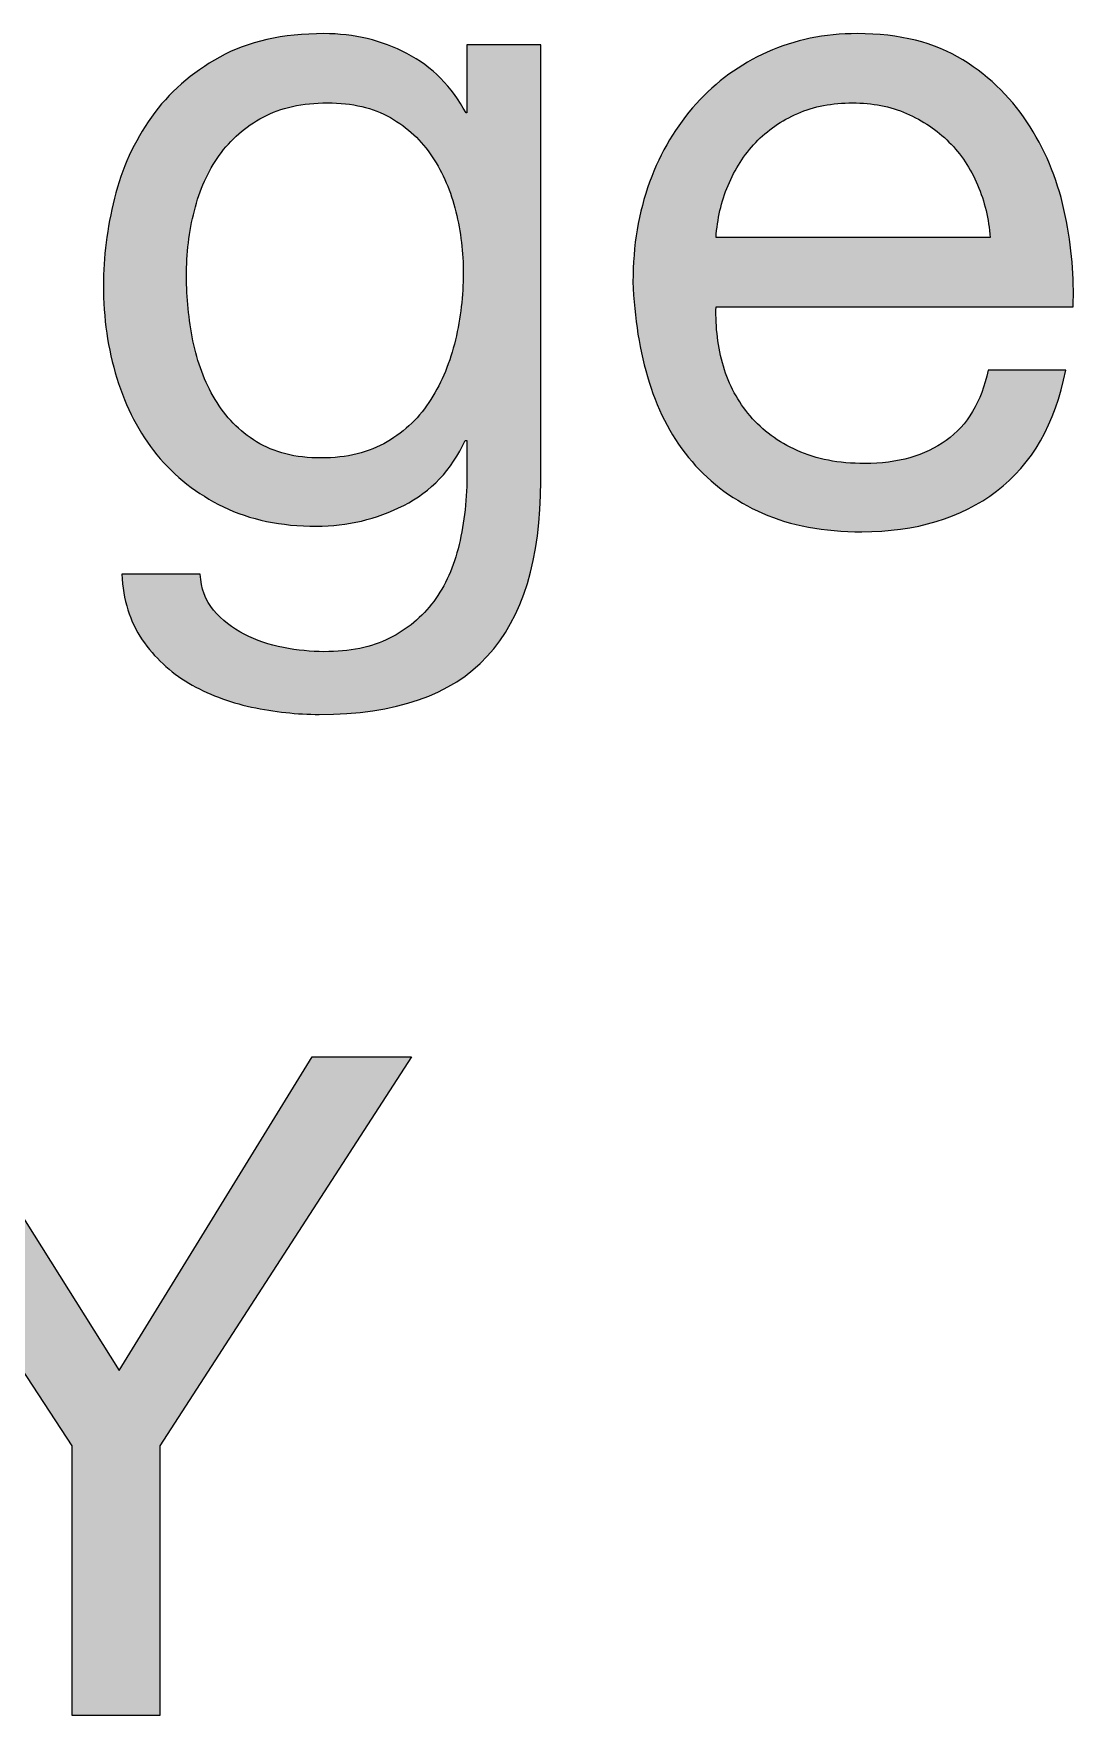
# Paper-space layout 'A0mask (portrait)' of a CAD drawing. Extents: x 0 to 810, y 0 to 1153.
# Drawn here: x 681.11 to 685.76, y 59.21 to 66.72 of the extents above; entities that cross this region are included whole.
import ezdxf
from ezdxf.enums import TextEntityAlignment as Align

# ---------------------------------------------------------------- set-up
doc = ezdxf.new("R2010")
doc.units = 0
doc.layers.get('0').update_dxf_attribs({"linetype": 'CONTINUOUS'})
doc.layers.get('Defpoints').update_dxf_attribs({"linetype": 'CONTINUOUS'})
doc.layers.add('JPP_Mask', color=7, linetype='CONTINUOUS')
doc.styles.add('JPP', font='arial.ttf')

# ---------------------------------------------------------------- blocks, each defined once
blk = doc.blocks.new('A0mask (portrait)')
at = {"true_color": 0x004a91}
h = blk.add_hatch(color=154, dxfattribs=at)
edge = h.paths.add_edge_path(flags=16)
edge.add_spline(control_points=[(682.6867, 64.8976), (682.7676, 64.9456), (682.833, 65.0088), (682.8822, 65.0872), (682.9319, 65.1653), (682.9683, 65.254), (682.9915, 65.3527), (683.0147, 65.4517), (683.0266, 65.5506), (683.0266, 65.6495), (683.0266, 65.7428), (683.0157, 65.8348), (682.9934, 65.9255), (682.9717, 66.0161), (682.9366, 66.0978), (682.8883, 66.1707), (682.8405, 66.2433), (682.778, 66.3018), (682.7009, 66.3458), (682.6242, 66.3896), (682.5305, 66.4116), (682.4207, 66.4116), (682.308, 66.4116), (682.2119, 66.3903), (682.1324, 66.3477), (682.0529, 66.3051), (681.9875, 66.2483), (681.9369, 66.1768), (681.8858, 66.1054), (681.8488, 66.023), (681.8257, 65.9295), (681.802, 65.8363), (681.7906, 65.7387), (681.7906, 65.6372), (681.7906, 65.5409), (681.8001, 65.4448), (681.8195, 65.3487), (681.8384, 65.2526), (681.8716, 65.1653), (681.9184, 65.0872), (681.9648, 65.0088), (682.0268, 64.9456), (682.1035, 64.8976), (682.1807, 64.8495), (682.2768, 64.8254), (682.3918, 64.8254), (682.5073, 64.8254), (682.6057, 64.8495), (682.6867, 64.8976)], knot_values=[0, 0, 0, 0, 1, 1, 1, 2, 2, 2, 3, 3, 3, 4, 4, 4, 5, 5, 5, 6, 6, 6, 7, 7, 7, 8, 8, 8, 9, 9, 9, 10, 10, 10, 11, 11, 11, 12, 12, 12, 13, 13, 13, 14, 14, 14, 15, 15, 15, 16, 16, 16, 16], degree=3, periodic=0)
edge = h.paths.add_edge_path()
edge.add_spline(control_points=[(683.1335, 63.9395), (682.9745, 63.7665), (682.7246, 63.6801), (682.3837, 63.6801), (682.2848, 63.6801), (682.184, 63.691), (682.0808, 63.713), (681.9781, 63.735), (681.8843, 63.7708), (681.8006, 63.8202), (681.7168, 63.8695), (681.6477, 63.9341), (681.5928, 64.0138), (681.5378, 64.0936), (681.5076, 64.1909), (681.5019, 64.3064), (681.5019, 64.3064), (681.8522, 64.3064), (681.8522, 64.3064), (681.855, 64.2432), (681.8749, 64.1897), (681.9118, 64.1457), (681.9492, 64.1016), (681.9946, 64.0659), (682.0481, 64.0384), (682.1016, 64.011), (682.1598, 63.9911), (682.2233, 63.9788), (682.2862, 63.9665), (682.3468, 63.9601), (682.4046, 63.9601), (682.5196, 63.9601), (682.6171, 63.9802), (682.6971, 64.02), (682.7766, 64.0597), (682.8424, 64.1147), (682.8945, 64.1847), (682.947, 64.2548), (682.9844, 64.3393), (683.0081, 64.4382), (683.0313, 64.5371), (683.0431, 64.6455), (683.0431, 64.7636), (683.0431, 64.7636), (683.0431, 64.9037), (683.0431, 64.9037), (683.0431, 64.9037), (683.0346, 64.9037), (683.0346, 64.9037), (682.9745, 64.7719), (682.8831, 64.6751), (682.7605, 64.6133), (682.6384, 64.5516), (682.5087, 64.5206), (682.3714, 64.5206), (682.2119, 64.5206), (682.0732, 64.5494), (681.9554, 64.6072), (681.837, 64.6647), (681.7381, 64.7423), (681.6586, 64.8398), (681.579, 64.9374), (681.5194, 65.0514), (681.4796, 65.1818), (681.4394, 65.3123), (681.4195, 65.4502), (681.4195, 65.5958), (681.4195, 65.7222), (681.4361, 65.8519), (681.4692, 65.9854), (681.5019, 66.1184), (681.5568, 66.2393), (681.6339, 66.3477), (681.7106, 66.4564), (681.8124, 66.5456), (681.9388, 66.6156), (682.0652, 66.6857), (682.2204, 66.7207), (682.4046, 66.7207), (682.539, 66.7207), (682.6625, 66.6911), (682.7752, 66.6322), (682.8879, 66.573), (682.9754, 66.4845), (683.0389, 66.3664), (683.0389, 66.3664), (683.0431, 66.3664), (683.0431, 66.3664), (683.0431, 66.3664), (683.0431, 66.6713), (683.0431, 66.6713), (683.0431, 66.6713), (683.3726, 66.6713), (683.3726, 66.6713), (683.3726, 66.6713), (683.3726, 64.7224), (683.3726, 64.7224), (683.3726, 64.3736), (683.2931, 64.1128), (683.1335, 63.9395)], knot_values=[0, 0, 0, 0, 1, 1, 1, 2, 2, 2, 3, 3, 3, 4, 4, 4, 5, 5, 5, 6, 6, 6, 7, 7, 7, 8, 8, 8, 9, 9, 9, 10, 10, 10, 11, 11, 11, 12, 12, 12, 13, 13, 13, 14, 14, 14, 15, 15, 15, 16, 16, 16, 17, 17, 17, 18, 18, 18, 19, 19, 19, 20, 20, 20, 21, 21, 21, 22, 22, 22, 23, 23, 23, 24, 24, 24, 25, 25, 25, 26, 26, 26, 27, 27, 27, 28, 28, 28, 29, 29, 29, 30, 30, 30, 31, 31, 31, 32, 32, 32, 33, 33, 33, 33], degree=3, periodic=0)
h = blk.add_hatch(color=154, dxfattribs=at)
edge = h.paths.add_edge_path()
edge.add_spline(control_points=[(684.1555, 65.5011), (684.1555, 65.5011), (685.7498, 65.5011), (685.7498, 65.5011), (685.7555, 65.6301), (685.7436, 65.7662), (685.7148, 65.9089)], knot_values=[12, 12, 12, 12, 13, 13, 13, 14, 14, 14, 14], degree=3, periodic=0)
edge.add_spline(control_points=[(685.7148, 65.9089), (685.6859, 66.0519), (685.6338, 66.1837), (685.5581, 66.3046)], knot_values=[11, 11, 11, 11, 12, 12, 12, 12], degree=3, periodic=0)
edge.add_spline(control_points=[(685.5581, 66.3046), (685.4828, 66.4254), (685.3825, 66.525), (685.2575, 66.6033)], knot_values=[10, 10, 10, 10, 11, 11, 11, 11], degree=3, periodic=0)
edge.add_spline(control_points=[(685.2575, 66.6033), (685.1325, 66.6814), (684.9754, 66.7207), (684.7856, 66.7207)], knot_values=[9, 9, 9, 9, 10, 10, 10, 10], degree=3, periodic=0)
edge.add_spline(control_points=[(684.7856, 66.7207), (684.6402, 66.7207), (684.5063, 66.6933), (684.3842, 66.6384)], knot_values=[8, 8, 8, 8, 9, 9, 9, 9], degree=3, periodic=0)
edge.add_spline(control_points=[(684.3842, 66.6384), (684.262, 66.5832), (684.156, 66.5065), (684.067, 66.4076)], knot_values=[7, 7, 7, 7, 8, 8, 8, 8], degree=3, periodic=0)
edge.add_spline(control_points=[(684.067, 66.4076), (683.9775, 66.3087), (683.908, 66.192), (683.8587, 66.0573), (683.8095, 65.9226), (683.7844, 65.7745), (683.7844, 65.6124)], knot_values=[5, 5, 5, 5, 6, 6, 6, 7, 7, 7, 7], degree=3, periodic=0)
edge.add_spline(control_points=[(683.7844, 65.6124), (683.7901, 65.4502), (683.8142, 65.3007), (683.8568, 65.1634)], knot_values=[4, 4, 4, 4, 5, 5, 5, 5], degree=3, periodic=0)
edge.add_spline(control_points=[(683.8568, 65.1634), (683.8994, 65.0259), (683.9629, 64.9078), (684.0481, 64.8091)], knot_values=[3, 3, 3, 3, 4, 4, 4, 4], degree=3, periodic=0)
edge.add_spline(control_points=[(684.0481, 64.8091), (684.1333, 64.7101), (684.2384, 64.6332), (684.3633, 64.5783), (684.4883, 64.5234), (684.636, 64.4959), (684.8064, 64.4959)], knot_values=[1, 1, 1, 1, 2, 2, 2, 3, 3, 3, 3], degree=3, periodic=0)
edge.add_spline(control_points=[(684.8064, 64.4959), (685.0478, 64.4959), (685.2485, 64.5563), (685.408, 64.677)], knot_values=[0, 0, 0, 0, 1, 1, 1, 1], degree=3, periodic=0)
edge.add_spline(control_points=[(685.408, 64.677), (685.5671, 64.7979), (685.6703, 64.9778), (685.7171, 65.2169)], knot_values=[21, 21, 21, 21, 22, 22, 22, 22], degree=3, periodic=0)
edge.add_spline(control_points=[(685.7171, 65.2169), (685.7171, 65.2169), (685.3706, 65.2169), (685.3706, 65.2169), (685.3403, 65.0768), (685.2783, 64.9724), (685.1832, 64.9037)], knot_values=[19, 19, 19, 19, 20, 20, 20, 21, 21, 21, 21], degree=3, periodic=0)
edge.add_spline(control_points=[(685.1832, 64.9037), (685.0885, 64.8351), (684.9669, 64.8008), (684.8187, 64.8008)], knot_values=[18, 18, 18, 18, 19, 19, 19, 19], degree=3, periodic=0)
edge.add_spline(control_points=[(684.8187, 64.8008), (684.7032, 64.8008), (684.6028, 64.82), (684.5181, 64.8583)], knot_values=[17, 17, 17, 17, 18, 18, 18, 18], degree=3, periodic=0)
edge.add_spline(control_points=[(684.5181, 64.8583), (684.4329, 64.8969), (684.3629, 64.9482), (684.3079, 65.0129), (684.253, 65.0775), (684.2133, 65.1515), (684.1882, 65.2353)], knot_values=[15, 15, 15, 15, 16, 16, 16, 17, 17, 17, 17], degree=3, periodic=0)
edge.add_spline(control_points=[(684.1882, 65.2353), (684.1636, 65.3191), (684.1527, 65.4076), (684.1555, 65.5011)], knot_values=[14, 14, 14, 14, 15, 15, 15, 15], degree=3, periodic=0)
edge = h.paths.add_edge_path(flags=16)
edge.add_spline(control_points=[(685.3792, 65.8102), (685.3792, 65.8102), (684.1555, 65.8102), (684.1555, 65.8102), (684.1607, 65.8926), (684.1787, 65.9702), (684.209, 66.0429)], knot_values=[6, 6, 6, 6, 7, 7, 7, 8, 8, 8, 8], degree=3, periodic=0)
edge.add_spline(control_points=[(684.209, 66.0429), (684.2393, 66.1158), (684.2805, 66.1794), (684.3326, 66.2346)], knot_values=[5, 5, 5, 5, 6, 6, 6, 6], degree=3, periodic=0)
edge.add_spline(control_points=[(684.3326, 66.2346), (684.3846, 66.2895), (684.4471, 66.3326), (684.52, 66.3643)], knot_values=[4, 4, 4, 4, 5, 5, 5, 5], degree=3, periodic=0)
edge.add_spline(control_points=[(684.52, 66.3643), (684.5929, 66.3958), (684.6743, 66.4116), (684.7652, 66.4116)], knot_values=[3, 3, 3, 3, 4, 4, 4, 4], degree=3, periodic=0)
edge.add_spline(control_points=[(684.7652, 66.4116), (684.8533, 66.4116), (684.9332, 66.3958), (685.0061, 66.3643)], knot_values=[2, 2, 2, 2, 3, 3, 3, 3], degree=3, periodic=0)
edge.add_spline(control_points=[(685.0061, 66.3643), (685.079, 66.3326), (685.142, 66.2902), (685.1955, 66.2365)], knot_values=[1, 1, 1, 1, 2, 2, 2, 2], degree=3, periodic=0)
edge.add_spline(control_points=[(685.1955, 66.2365), (685.2495, 66.183), (685.2921, 66.1191), (685.3233, 66.045)], knot_values=[0, 0, 0, 0, 1, 1, 1, 1], degree=3, periodic=0)
edge.add_spline(control_points=[(685.3233, 66.045), (685.355, 65.9709), (685.3735, 65.8926), (685.3792, 65.8102)], knot_values=[8, 8, 8, 8, 9, 9, 9, 9], degree=3, periodic=0)
blk.add_hatch(color=154, dxfattribs=at).paths.add_polyline_path([(682.796, 62.1509), (682.3511, 62.1509), (681.49, 60.75), (680.6082, 62.1509), (680.1424, 62.1509), (681.2799, 60.4125), (681.2799, 59.2092), (681.6713, 59.2092), (681.6713, 60.4125)])
at = {"layer": 'Defpoints', "color": 154, "true_color": 0x004a91}
blk.add_lwpolyline([(681.6713, 59.2092), (681.2799, 59.2092), (681.2799, 60.4125), (680.1424, 62.1509), (680.6082, 62.1509), (681.49, 60.75), (682.3511, 62.1509), (682.796, 62.1509), (681.6713, 60.4125), (681.6713, 59.2092)], dxfattribs=at)
for points, knots in [([(683.1335, 63.9395), (682.9745, 63.7665), (682.7246, 63.6801), (682.3837, 63.6801), (682.2848, 63.6801), (682.184, 63.691), (682.0808, 63.713), (681.9781, 63.735), (681.8843, 63.7708), (681.8006, 63.8202), (681.7168, 63.8695), (681.6477, 63.9341), (681.5928, 64.0138), (681.5378, 64.0936), (681.5076, 64.1909), (681.5019, 64.3064), (681.5019, 64.3064), (681.8522, 64.3064), (681.8522, 64.3064), (681.855, 64.2432), (681.8749, 64.1897), (681.9118, 64.1457), (681.9492, 64.1016), (681.9946, 64.0659), (682.0481, 64.0384), (682.1016, 64.011), (682.1598, 63.9911), (682.2233, 63.9788), (682.2862, 63.9665), (682.3468, 63.9601), (682.4046, 63.9601), (682.5196, 63.9601), (682.6171, 63.9802), (682.6971, 64.02), (682.7766, 64.0597), (682.8424, 64.1147), (682.8945, 64.1847), (682.947, 64.2548), (682.9844, 64.3393), (683.0081, 64.4382), (683.0313, 64.5371), (683.0431, 64.6455), (683.0431, 64.7636), (683.0431, 64.7636), (683.0431, 64.9037), (683.0431, 64.9037), (683.0431, 64.9037), (683.0346, 64.9037), (683.0346, 64.9037), (682.9745, 64.7719), (682.8831, 64.6751), (682.7605, 64.6133), (682.6384, 64.5516), (682.5087, 64.5206), (682.3714, 64.5206), (682.2119, 64.5206), (682.0732, 64.5494), (681.9554, 64.6072), (681.837, 64.6647), (681.7381, 64.7423), (681.6586, 64.8398), (681.579, 64.9374), (681.5194, 65.0514), (681.4796, 65.1818), (681.4394, 65.3123), (681.4195, 65.4502), (681.4195, 65.5958), (681.4195, 65.7222), (681.4361, 65.8519), (681.4692, 65.9854), (681.5019, 66.1184), (681.5568, 66.2393), (681.6339, 66.3477), (681.7106, 66.4564), (681.8124, 66.5456), (681.9388, 66.6156), (682.0652, 66.6857), (682.2204, 66.7207), (682.4046, 66.7207), (682.539, 66.7207), (682.6625, 66.6911), (682.7752, 66.6322), (682.8879, 66.573), (682.9754, 66.4845), (683.0389, 66.3664), (683.0389, 66.3664), (683.0431, 66.3664), (683.0431, 66.3664), (683.0431, 66.3664), (683.0431, 66.6713), (683.0431, 66.6713), (683.0431, 66.6713), (683.3726, 66.6713), (683.3726, 66.6713), (683.3726, 66.6713), (683.3726, 64.7224), (683.3726, 64.7224), (683.3726, 64.3736), (683.2931, 64.1128), (683.1335, 63.9395)], [0, 0, 0, 0, 1, 1, 1, 2, 2, 2, 3, 3, 3, 4, 4, 4, 5, 5, 5, 6, 6, 6, 7, 7, 7, 8, 8, 8, 9, 9, 9, 10, 10, 10, 11, 11, 11, 12, 12, 12, 13, 13, 13, 14, 14, 14, 15, 15, 15, 16, 16, 16, 17, 17, 17, 18, 18, 18, 19, 19, 19, 20, 20, 20, 21, 21, 21, 22, 22, 22, 23, 23, 23, 24, 24, 24, 25, 25, 25, 26, 26, 26, 27, 27, 27, 28, 28, 28, 29, 29, 29, 30, 30, 30, 31, 31, 31, 32, 32, 32, 33, 33, 33, 33]), ([(685.408, 64.677), (685.2485, 64.5563), (685.0478, 64.4959), (684.8064, 64.4959), (684.636, 64.4959), (684.4883, 64.5234), (684.3633, 64.5783), (684.2384, 64.6332), (684.1333, 64.7101), (684.0481, 64.8091), (683.9629, 64.9078), (683.8994, 65.0259), (683.8568, 65.1634), (683.8142, 65.3007), (683.7901, 65.4502), (683.7844, 65.6124), (683.7844, 65.7745), (683.8095, 65.9226), (683.8587, 66.0573), (683.908, 66.192), (683.9775, 66.3087), (684.067, 66.4076), (684.156, 66.5065), (684.262, 66.5832), (684.3842, 66.6384), (684.5063, 66.6933), (684.6402, 66.7207), (684.7856, 66.7207), (684.9754, 66.7207), (685.1325, 66.6814), (685.2575, 66.6033), (685.3825, 66.525), (685.4828, 66.4254), (685.5581, 66.3046), (685.6338, 66.1837), (685.6859, 66.0519), (685.7148, 65.9089), (685.7436, 65.7662), (685.7555, 65.6301), (685.7498, 65.5011), (685.7498, 65.5011), (684.1555, 65.5011), (684.1555, 65.5011), (684.1527, 65.4076), (684.1636, 65.3191), (684.1882, 65.2353), (684.2133, 65.1515), (684.253, 65.0775), (684.3079, 65.0129), (684.3629, 64.9482), (684.4329, 64.8969), (684.5181, 64.8583), (684.6028, 64.82), (684.7032, 64.8008), (684.8187, 64.8008), (684.9669, 64.8008), (685.0885, 64.8351), (685.1832, 64.9037), (685.2783, 64.9724), (685.3403, 65.0768), (685.3706, 65.2169), (685.3706, 65.2169), (685.7171, 65.2169), (685.7171, 65.2169), (685.6703, 64.9778), (685.5671, 64.7979), (685.408, 64.677)], [0, 0, 0, 0, 1, 1, 1, 2, 2, 2, 3, 3, 3, 4, 4, 4, 5, 5, 5, 6, 6, 6, 7, 7, 7, 8, 8, 8, 9, 9, 9, 10, 10, 10, 11, 11, 11, 12, 12, 12, 13, 13, 13, 14, 14, 14, 15, 15, 15, 16, 16, 16, 17, 17, 17, 18, 18, 18, 19, 19, 19, 20, 20, 20, 21, 21, 21, 22, 22, 22, 22]), ([(682.6867, 64.8976), (682.7676, 64.9456), (682.833, 65.0088), (682.8822, 65.0872), (682.9319, 65.1653), (682.9683, 65.254), (682.9915, 65.3527), (683.0147, 65.4517), (683.0266, 65.5506), (683.0266, 65.6495), (683.0266, 65.7428), (683.0157, 65.8348), (682.9934, 65.9255), (682.9717, 66.0161), (682.9366, 66.0978), (682.8883, 66.1707), (682.8405, 66.2433), (682.778, 66.3018), (682.7009, 66.3458), (682.6242, 66.3896), (682.5305, 66.4116), (682.4207, 66.4116), (682.308, 66.4116), (682.2119, 66.3903), (682.1324, 66.3477), (682.0529, 66.3051), (681.9875, 66.2483), (681.9369, 66.1768), (681.8858, 66.1054), (681.8488, 66.023), (681.8257, 65.9295), (681.802, 65.8363), (681.7906, 65.7387), (681.7906, 65.6372), (681.7906, 65.5409), (681.8001, 65.4448), (681.8195, 65.3487), (681.8384, 65.2526), (681.8716, 65.1653), (681.9184, 65.0872), (681.9648, 65.0088), (682.0268, 64.9456), (682.1035, 64.8976), (682.1807, 64.8495), (682.2768, 64.8254), (682.3918, 64.8254), (682.5073, 64.8254), (682.6057, 64.8495), (682.6867, 64.8976)], [0, 0, 0, 0, 1, 1, 1, 2, 2, 2, 3, 3, 3, 4, 4, 4, 5, 5, 5, 6, 6, 6, 7, 7, 7, 8, 8, 8, 9, 9, 9, 10, 10, 10, 11, 11, 11, 12, 12, 12, 13, 13, 13, 14, 14, 14, 15, 15, 15, 16, 16, 16, 16]), ([(685.3233, 66.045), (685.2921, 66.1191), (685.2495, 66.183), (685.1955, 66.2365), (685.142, 66.2902), (685.079, 66.3326), (685.0061, 66.3643), (684.9332, 66.3958), (684.8533, 66.4116), (684.7652, 66.4116), (684.6743, 66.4116), (684.5929, 66.3958), (684.52, 66.3643), (684.4471, 66.3326), (684.3846, 66.2895), (684.3326, 66.2346), (684.2805, 66.1794), (684.2393, 66.1158), (684.209, 66.0429), (684.1787, 65.9702), (684.1607, 65.8926), (684.1555, 65.8102), (684.1555, 65.8102), (685.3792, 65.8102), (685.3792, 65.8102), (685.3735, 65.8926), (685.355, 65.9709), (685.3233, 66.045)], [0, 0, 0, 0, 1, 1, 1, 2, 2, 2, 3, 3, 3, 4, 4, 4, 5, 5, 5, 6, 6, 6, 7, 7, 7, 8, 8, 8, 9, 9, 9, 9])]:
    blk.add_open_spline(points, degree=3, knots=knots, dxfattribs=at)
at = {"color": 7, "style": 'JPP'}
for tag, p in [('Client', (743, 115)), ('Project1', (743, 90)), ('Project2', (743, 82.5)), ('Project3', (743, 75)), ('Title1', (743, 57.5)), ('Title2', (743, 50)), ('Title3', (743, 42.5)), ('Status', (635, 7.5))]:
    blk.add_attdef(tag, text='', height=3.5, dxfattribs=at).set_placement(p, align=Align.MIDDLE_LEFT)
at = {"color": 2, "style": 'JPP'}
for tag, p in [('Scale', (662.5, 25)), ('Checked', (752.5, 25)), ('Drawn', (707.5, 25)), ('Date', (797.5, 25))]:
    blk.add_attdef(tag, text='', height=2, dxfattribs=at).set_placement(p, align=Align.MIDDLE_CENTER)
at = {"color": 6, "style": 'JPP'}
for tag, p in [('Ref', (725, 7.5)), ('DrgNo.', (767, 7.5))]:
    blk.add_attdef(tag, text='', height=4, dxfattribs=at).set_placement(p, align=Align.MIDDLE_LEFT)
blk.add_attdef('Rev', text='', height=4, dxfattribs=at).set_placement((801.2747, 7.5), align=Align.MIDDLE_CENTER)

psp = doc.layouts.new('A0mask (portrait)')

# ---------------------------------------------------------------- block references
at = {"layer": 'JPP_Mask'}
psp.add_blockref('A0mask (portrait)', (0, 0), dxfattribs=at)

doc.saveas('drawing.dxf')
